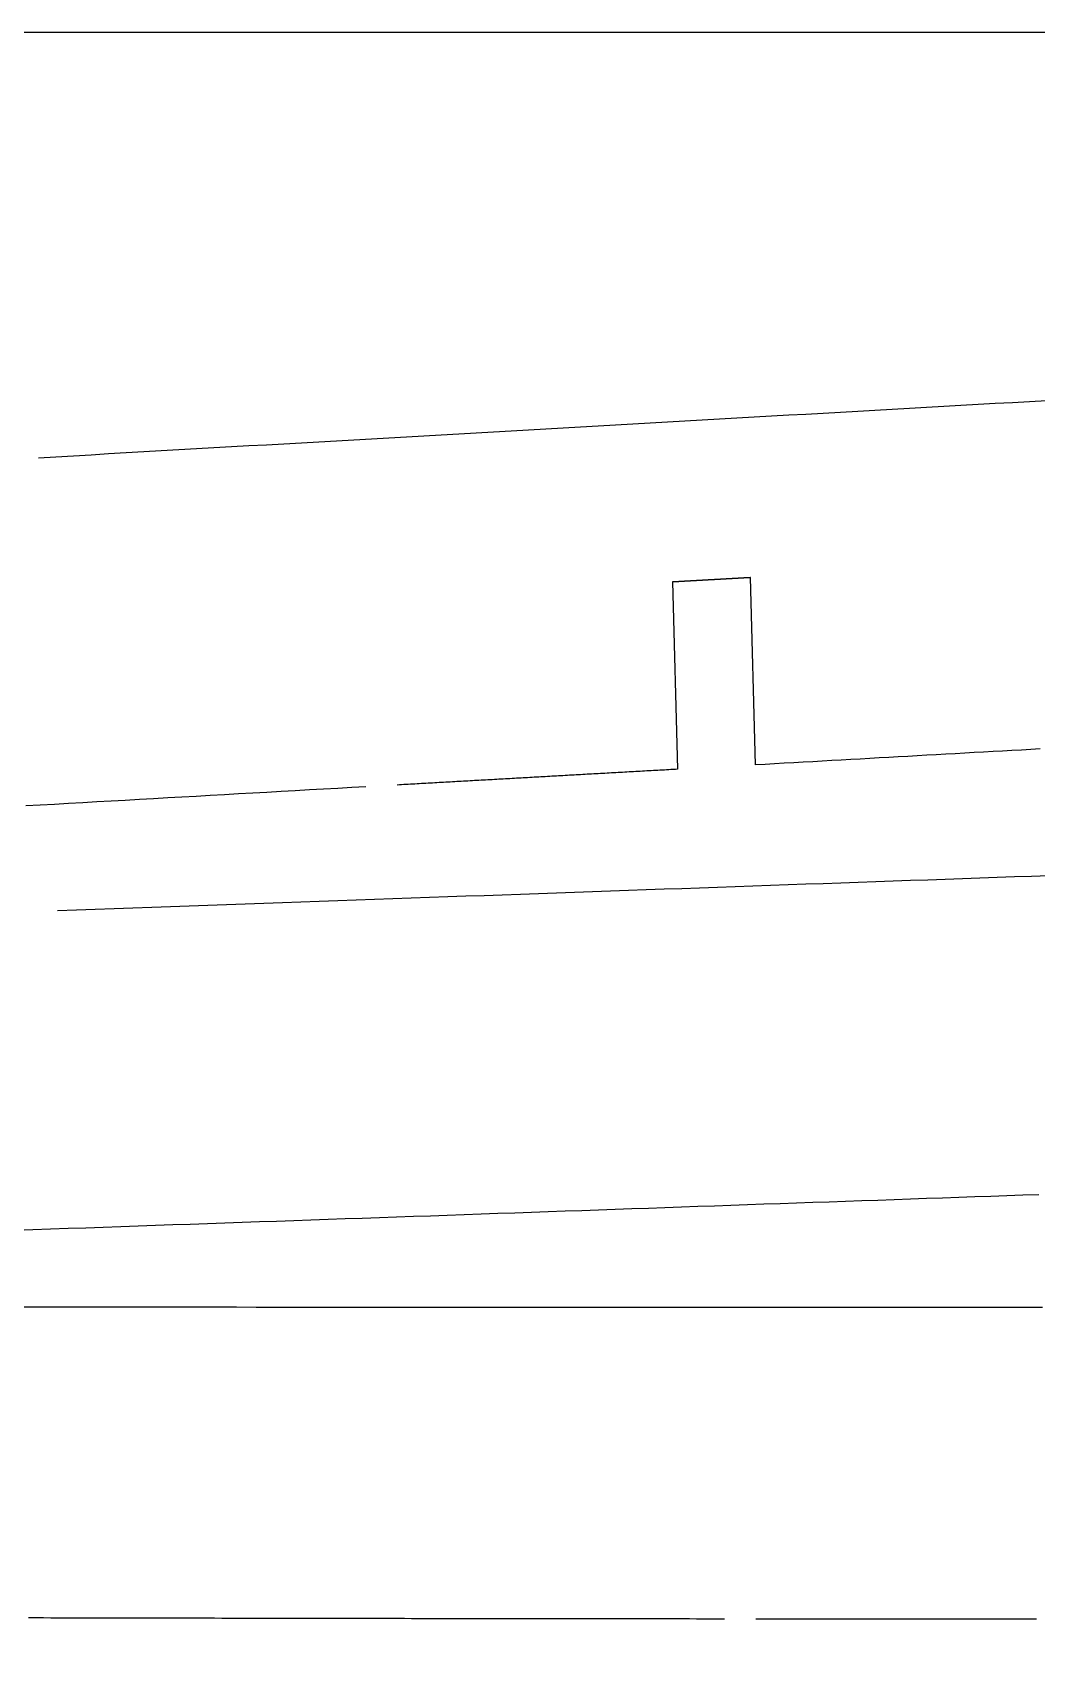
# Model space of a CAD drawing. Extents: x -537 to 363, y 432 to 791.
# Drawn here: x -481.2 to -449, y 739.2 to 791.1 of the extents above; entities that cross this region are included whole.
import ezdxf

# ---------------------------------------------------------------- set-up
doc = ezdxf.new("R2010")
doc.units = 0
doc.layers.get('0').update_dxf_attribs({"linetype": 'CONTINUOUS'})
doc.layers.add('90X10', color=1, linetype='CONTINUOUS')

msp = doc.modelspace()

# ---------------------------------------------------------------- linework, layer by layer
for p, q in [((-460.684, 773.47), (-460.523, 767.471)), ((-458.025, 767.611), (-458.185, 773.61))]:
    msp.add_line(p, q)
for points in [[(-448.697, 779.275, 0), (-449.245, 779.245, 0), (-449.794, 779.214, 0), (-450.343, 779.183, 0), (-450.893, 779.152, 0), (-451.443, 779.121, 0), (-451.994, 779.09, 0), (-452.544, 779.058, 0), (-453.095, 779.027, 0), (-453.647, 778.996, 0), (-454.199, 778.965, 0), (-454.751, 778.934, 0), (-455.304, 778.903, 0), (-455.856, 778.871, 0), (-456.41, 778.84, 0), (-456.963, 778.809, 0), (-457.517, 778.777, 0), (-458.071, 778.746, 0), (-458.626, 778.715, 0), (-459.181, 778.683, 0), (-459.736, 778.652, 0), (-460.291, 778.62, 0), (-460.847, 778.589, 0), (-461.403, 778.557, 0), (-461.959, 778.526, 0), (-462.516, 778.494, 0), (-463.072, 778.462, 0), (-463.63, 778.431, 0), (-464.187, 778.399, 0), (-464.745, 778.367, 0), (-465.302, 778.336, 0), (-465.86, 778.304, 0), (-466.419, 778.272, 0), (-466.977, 778.24, 0), (-467.536, 778.209, 0), (-468.095, 778.177, 0), (-468.654, 778.145, 0), (-469.214, 778.113, 0), (-469.774, 778.081, 0), (-470.333, 778.049, 0), (-470.893, 778.018, 0), (-471.454, 777.986, 0), (-472.014, 777.954, 0), (-472.575, 777.922, 0), (-473.136, 777.89, 0), (-473.697, 777.858, 0), (-474.258, 777.826, 0), (-474.819, 777.794, 0), (-475.38, 777.762, 0), (-475.942, 777.73, 0), (-476.504, 777.698, 0), (-477.066, 777.666, 0), (-477.628, 777.634, 0), (-478.19, 777.602, 0), (-478.752, 777.57, 0), (-479.314, 777.537, 0), (-479.877, 777.505, 0), (-480.44, 777.473, 0), (-481.002, 777.441, 0)], [(-458.185, 773.61, 0), (-458.193, 773.609, 0), (-458.201, 773.609, 0), (-458.209, 773.608, 0), (-458.217, 773.608, 0), (-458.224, 773.607, 0), (-458.232, 773.607, 0), (-458.24, 773.607, 0), (-458.248, 773.606, 0), (-458.256, 773.606, 0), (-458.264, 773.605, 0), (-458.271, 773.605, 0), (-458.279, 773.604, 0), (-458.287, 773.604, 0), (-458.295, 773.604, 0), (-458.303, 773.603, 0), (-458.311, 773.603, 0), (-458.318, 773.602, 0), (-458.326, 773.602, 0), (-458.334, 773.601, 0), (-458.342, 773.601, 0), (-458.35, 773.6, 0), (-458.357, 773.6, 0), (-458.365, 773.6, 0), (-458.373, 773.599, 0), (-458.381, 773.599, 0), (-458.389, 773.598, 0), (-458.397, 773.598, 0), (-458.404, 773.597, 0), (-458.412, 773.597, 0), (-458.42, 773.597, 0), (-458.428, 773.596, 0), (-458.436, 773.596, 0), (-458.444, 773.595, 0), (-458.451, 773.595, 0), (-458.459, 773.594, 0), (-458.467, 773.594, 0), (-458.475, 773.593, 0), (-458.483, 773.593, 0), (-458.491, 773.593, 0), (-458.498, 773.592, 0), (-458.506, 773.592, 0), (-458.514, 773.591, 0), (-458.522, 773.591, 0), (-458.53, 773.59, 0), (-458.537, 773.59, 0), (-458.545, 773.59, 0), (-458.553, 773.589, 0), (-458.561, 773.589, 0), (-458.569, 773.588, 0), (-458.577, 773.588, 0), (-458.584, 773.587, 0), (-458.592, 773.587, 0), (-458.6, 773.586, 0), (-458.608, 773.586, 0), (-458.616, 773.586, 0), (-458.624, 773.585, 0), (-458.631, 773.585, 0), (-458.639, 773.584, 0), (-458.647, 773.584, 0), (-458.655, 773.583, 0), (-458.663, 773.583, 0), (-458.671, 773.582, 0), (-458.678, 773.582, 0), (-458.686, 773.582, 0), (-458.694, 773.581, 0), (-458.702, 773.581, 0), (-458.71, 773.58, 0), (-458.717, 773.58, 0), (-458.725, 773.579, 0), (-458.733, 773.579, 0), (-458.741, 773.579, 0), (-458.749, 773.578, 0), (-458.757, 773.578, 0), (-458.764, 773.577, 0), (-458.772, 773.577, 0), (-458.78, 773.576, 0), (-458.788, 773.576, 0), (-458.796, 773.575, 0), (-458.804, 773.575, 0), (-458.811, 773.575, 0), (-458.819, 773.574, 0), (-458.827, 773.574, 0), (-458.835, 773.573, 0), (-458.843, 773.573, 0), (-458.851, 773.572, 0), (-458.858, 773.572, 0), (-458.866, 773.572, 0), (-458.874, 773.571, 0), (-458.882, 773.571, 0), (-458.89, 773.57, 0), (-458.898, 773.57, 0), (-458.905, 773.569, 0), (-458.913, 773.569, 0), (-458.921, 773.568, 0), (-458.929, 773.568, 0), (-458.937, 773.568, 0), (-458.944, 773.567, 0), (-458.952, 773.567, 0), (-458.96, 773.566, 0), (-458.968, 773.566, 0), (-458.976, 773.565, 0), (-458.984, 773.565, 0), (-458.991, 773.564, 0), (-458.999, 773.564, 0), (-459.007, 773.564, 0), (-459.015, 773.563, 0), (-459.023, 773.563, 0), (-459.031, 773.562, 0), (-459.038, 773.562, 0), (-459.046, 773.561, 0), (-459.054, 773.561, 0), (-459.062, 773.561, 0), (-459.07, 773.56, 0), (-459.078, 773.56, 0), (-459.085, 773.559, 0), (-459.093, 773.559, 0), (-459.101, 773.558, 0), (-459.109, 773.558, 0), (-459.117, 773.557, 0), (-459.125, 773.557, 0), (-459.132, 773.557, 0), (-459.14, 773.556, 0), (-459.148, 773.556, 0), (-459.156, 773.555, 0), (-459.164, 773.555, 0), (-459.172, 773.554, 0), (-459.179, 773.554, 0), (-459.187, 773.554, 0), (-459.195, 773.553, 0), (-459.203, 773.553, 0), (-459.211, 773.552, 0), (-459.219, 773.552, 0), (-459.226, 773.551, 0), (-459.234, 773.551, 0), (-459.242, 773.55, 0), (-459.25, 773.55, 0), (-459.258, 773.55, 0), (-459.266, 773.549, 0), (-459.273, 773.549, 0), (-459.281, 773.548, 0), (-459.289, 773.548, 0), (-459.297, 773.547, 0), (-459.305, 773.547, 0), (-459.312, 773.546, 0), (-459.32, 773.546, 0), (-459.328, 773.546, 0), (-459.336, 773.545, 0), (-459.344, 773.545, 0), (-459.352, 773.544, 0), (-459.359, 773.544, 0), (-459.367, 773.543, 0), (-459.375, 773.543, 0), (-459.383, 773.543, 0), (-459.391, 773.542, 0), (-459.399, 773.542, 0), (-459.406, 773.541, 0), (-459.414, 773.541, 0), (-459.422, 773.54, 0), (-459.43, 773.54, 0), (-459.438, 773.539, 0), (-459.446, 773.539, 0), (-459.453, 773.539, 0), (-459.461, 773.538, 0), (-459.469, 773.538, 0), (-459.477, 773.537, 0), (-459.485, 773.537, 0), (-459.493, 773.536, 0), (-459.5, 773.536, 0), (-459.508, 773.536, 0), (-459.516, 773.535, 0), (-459.524, 773.535, 0), (-459.532, 773.534, 0), (-459.54, 773.534, 0), (-459.547, 773.533, 0), (-459.555, 773.533, 0), (-459.563, 773.532, 0), (-459.571, 773.532, 0), (-459.579, 773.532, 0), (-459.587, 773.531, 0), (-459.594, 773.531, 0), (-459.602, 773.53, 0), (-459.61, 773.53, 0), (-459.618, 773.529, 0), (-459.626, 773.529, 0), (-459.634, 773.528, 0), (-459.641, 773.528, 0), (-459.649, 773.528, 0), (-459.657, 773.527, 0), (-459.665, 773.527, 0), (-459.673, 773.526, 0), (-459.681, 773.526, 0), (-459.688, 773.525, 0), (-459.696, 773.525, 0), (-459.704, 773.525, 0), (-459.712, 773.524, 0), (-459.72, 773.524, 0), (-459.728, 773.523, 0), (-459.735, 773.523, 0), (-459.743, 773.522, 0), (-459.751, 773.522, 0), (-459.759, 773.521, 0), (-459.767, 773.521, 0), (-459.775, 773.521, 0), (-459.782, 773.52, 0), (-459.79, 773.52, 0), (-459.798, 773.519, 0), (-459.806, 773.519, 0), (-459.814, 773.518, 0), (-459.822, 773.518, 0), (-459.829, 773.518, 0), (-459.837, 773.517, 0), (-459.845, 773.517, 0), (-459.853, 773.516, 0), (-459.861, 773.516, 0), (-459.869, 773.515, 0), (-459.876, 773.515, 0), (-459.884, 773.514, 0), (-459.892, 773.514, 0), (-459.9, 773.514, 0), (-459.908, 773.513, 0), (-459.916, 773.513, 0), (-459.923, 773.512, 0), (-459.931, 773.512, 0), (-459.939, 773.511, 0), (-459.947, 773.511, 0), (-459.955, 773.51, 0), (-459.963, 773.51, 0), (-459.971, 773.51, 0), (-459.978, 773.509, 0), (-459.986, 773.509, 0), (-459.994, 773.508, 0), (-460.002, 773.508, 0), (-460.01, 773.507, 0), (-460.018, 773.507, 0), (-460.025, 773.507, 0), (-460.033, 773.506, 0), (-460.041, 773.506, 0), (-460.049, 773.505, 0), (-460.057, 773.505, 0), (-460.065, 773.504, 0), (-460.072, 773.504, 0), (-460.08, 773.503, 0), (-460.088, 773.503, 0), (-460.096, 773.503, 0), (-460.104, 773.502, 0), (-460.112, 773.502, 0), (-460.119, 773.501, 0), (-460.127, 773.501, 0), (-460.135, 773.5, 0), (-460.143, 773.5, 0), (-460.151, 773.499, 0), (-460.159, 773.499, 0), (-460.166, 773.499, 0), (-460.174, 773.498, 0), (-460.182, 773.498, 0), (-460.19, 773.497, 0), (-460.198, 773.497, 0), (-460.206, 773.496, 0), (-460.213, 773.496, 0), (-460.221, 773.496, 0), (-460.229, 773.495, 0), (-460.237, 773.495, 0), (-460.245, 773.494, 0), (-460.253, 773.494, 0), (-460.26, 773.493, 0), (-460.268, 773.493, 0), (-460.276, 773.492, 0), (-460.284, 773.492, 0), (-460.292, 773.492, 0), (-460.3, 773.491, 0), (-460.307, 773.491, 0), (-460.315, 773.49, 0), (-460.323, 773.49, 0), (-460.331, 773.489, 0), (-460.339, 773.489, 0), (-460.347, 773.488, 0), (-460.355, 773.488, 0), (-460.362, 773.488, 0), (-460.37, 773.487, 0), (-460.378, 773.487, 0), (-460.386, 773.486, 0), (-460.394, 773.486, 0), (-460.402, 773.485, 0), (-460.409, 773.485, 0), (-460.417, 773.485, 0), (-460.425, 773.484, 0), (-460.433, 773.484, 0), (-460.441, 773.483, 0), (-460.449, 773.483, 0), (-460.456, 773.482, 0), (-460.464, 773.482, 0), (-460.472, 773.481, 0), (-460.48, 773.481, 0), (-460.488, 773.481, 0), (-460.496, 773.48, 0), (-460.503, 773.48, 0), (-460.511, 773.479, 0), (-460.519, 773.479, 0), (-460.527, 773.478, 0), (-460.535, 773.478, 0), (-460.543, 773.477, 0), (-460.55, 773.477, 0), (-460.558, 773.477, 0), (-460.566, 773.476, 0), (-460.574, 773.476, 0), (-460.582, 773.475, 0), (-460.59, 773.475, 0), (-460.598, 773.474, 0), (-460.605, 773.474, 0), (-460.613, 773.474, 0), (-460.621, 773.473, 0), (-460.629, 773.473, 0), (-460.637, 773.472, 0), (-460.645, 773.472, 0), (-460.652, 773.471, 0), (-460.66, 773.471, 0), (-460.668, 773.47, 0), (-460.676, 773.47, 0), (-460.684, 773.47, 0)], [(-448.901, 768.121, 0), (-449.204, 768.104, 0), (-449.507, 768.088, 0), (-449.809, 768.071, 0), (-450.112, 768.054, 0), (-450.416, 768.037, 0), (-450.719, 768.02, 0), (-451.022, 768.003, 0), (-451.325, 767.986, 0), (-451.629, 767.969, 0), (-451.933, 767.952, 0), (-452.236, 767.935, 0), (-452.54, 767.918, 0), (-452.844, 767.901, 0), (-453.148, 767.884, 0), (-453.452, 767.867, 0), (-453.756, 767.85, 0), (-454.061, 767.833, 0), (-454.365, 767.816, 0), (-454.67, 767.799, 0), (-454.974, 767.782, 0), (-455.279, 767.765, 0), (-455.584, 767.748, 0), (-455.888, 767.731, 0), (-456.193, 767.714, 0), (-456.498, 767.697, 0), (-456.803, 767.68, 0), (-457.109, 767.663, 0), (-457.414, 767.645, 0), (-457.719, 767.628, 0), (-458.025, 767.611, 0)], [(-460.523, 767.471, 0), (-460.593, 767.467, 0), (-460.664, 767.463, 0), (-460.735, 767.459, 0), (-460.805, 767.455, 0), (-460.876, 767.451, 0), (-460.946, 767.447, 0), (-461.017, 767.443, 0), (-461.087, 767.439, 0), (-461.158, 767.435, 0), (-461.229, 767.431, 0), (-461.299, 767.428, 0), (-461.37, 767.424, 0), (-461.44, 767.42, 0), (-461.511, 767.416, 0), (-461.581, 767.412, 0), (-461.652, 767.408, 0), (-461.723, 767.404, 0), (-461.793, 767.4, 0), (-461.864, 767.396, 0), (-461.934, 767.392, 0), (-462.005, 767.388, 0), (-462.076, 767.384, 0), (-462.146, 767.38, 0), (-462.217, 767.376, 0), (-462.288, 767.372, 0), (-462.358, 767.368, 0), (-462.429, 767.364, 0), (-462.499, 767.36, 0), (-462.57, 767.356, 0), (-462.641, 767.352, 0), (-462.711, 767.348, 0), (-462.782, 767.344, 0), (-462.853, 767.34, 0), (-462.923, 767.336, 0), (-462.994, 767.332, 0), (-463.065, 767.328, 0), (-463.135, 767.324, 0), (-463.206, 767.32, 0), (-463.277, 767.316, 0), (-463.347, 767.312, 0), (-463.418, 767.309, 0), (-463.489, 767.305, 0), (-463.559, 767.301, 0), (-463.63, 767.297, 0), (-463.701, 767.293, 0), (-463.772, 767.289, 0), (-463.842, 767.285, 0), (-463.913, 767.281, 0), (-463.984, 767.277, 0), (-464.054, 767.273, 0), (-464.125, 767.269, 0), (-464.196, 767.265, 0), (-464.267, 767.261, 0), (-464.337, 767.257, 0), (-464.408, 767.253, 0), (-464.479, 767.249, 0), (-464.55, 767.245, 0), (-464.62, 767.241, 0), (-464.691, 767.237, 0), (-464.762, 767.233, 0), (-464.832, 767.229, 0), (-464.903, 767.225, 0), (-464.974, 767.221, 0), (-465.045, 767.217, 0), (-465.116, 767.213, 0), (-465.186, 767.209, 0), (-465.257, 767.205, 0), (-465.328, 767.201, 0), (-465.399, 767.197, 0), (-465.469, 767.193, 0), (-465.54, 767.189, 0), (-465.611, 767.185, 0), (-465.682, 767.181, 0), (-465.753, 767.177, 0), (-465.823, 767.173, 0), (-465.894, 767.169, 0), (-465.965, 767.165, 0), (-466.036, 767.161, 0), (-466.107, 767.157, 0), (-466.177, 767.153, 0), (-466.248, 767.149, 0), (-466.319, 767.145, 0), (-466.39, 767.141, 0), (-466.461, 767.137, 0), (-466.531, 767.133, 0), (-466.602, 767.129, 0), (-466.673, 767.126, 0), (-466.744, 767.122, 0), (-466.815, 767.118, 0), (-466.886, 767.114, 0), (-466.957, 767.11, 0), (-467.027, 767.106, 0), (-467.098, 767.102, 0), (-467.169, 767.098, 0), (-467.24, 767.094, 0), (-467.311, 767.09, 0), (-467.382, 767.086, 0), (-467.453, 767.082, 0), (-467.523, 767.078, 0), (-467.594, 767.074, 0), (-467.665, 767.07, 0), (-467.736, 767.066, 0), (-467.807, 767.062, 0), (-467.878, 767.058, 0), (-467.949, 767.054, 0), (-468.02, 767.05, 0), (-468.09, 767.046, 0), (-468.161, 767.042, 0), (-468.232, 767.038, 0), (-468.303, 767.034, 0), (-468.374, 767.03, 0), (-468.445, 767.026, 0), (-468.516, 767.022, 0), (-468.587, 767.018, 0), (-468.658, 767.014, 0), (-468.729, 767.01, 0), (-468.799, 767.006, 0), (-468.87, 767.002, 0), (-468.941, 766.998, 0), (-469.012, 766.994, 0), (-469.083, 766.99, 0), (-469.154, 766.986, 0), (-469.225, 766.982, 0), (-469.296, 766.978, 0), (-469.367, 766.974, 0), (-469.438, 766.97, 0), (-469.509, 766.966, 0)], [(-470.507, 766.91, 0), (-470.96, 766.884, 0), (-471.413, 766.859, 0), (-471.867, 766.833, 0), (-472.32, 766.808, 0), (-472.774, 766.782, 0), (-473.227, 766.756, 0), (-473.681, 766.731, 0), (-474.134, 766.705, 0), (-474.588, 766.68, 0), (-475.042, 766.654, 0), (-475.496, 766.628, 0), (-475.95, 766.603, 0), (-476.404, 766.577, 0), (-476.858, 766.552, 0), (-477.312, 766.526, 0), (-477.766, 766.5, 0), (-478.22, 766.475, 0), (-478.675, 766.449, 0), (-479.129, 766.423, 0), (-479.583, 766.398, 0), (-480.038, 766.372, 0), (-480.492, 766.346, 0), (-480.947, 766.321, 0), (-481.401, 766.295, 0)], [(-448.633, 764.06, 0), (-449.182, 764.041, 0), (-449.733, 764.022, 0), (-450.285, 764.002, 0), (-450.837, 763.983, 0), (-451.391, 763.964, 0), (-451.946, 763.944, 0), (-452.501, 763.924, 0), (-453.058, 763.905, 0), (-453.615, 763.885, 0), (-454.174, 763.865, 0), (-454.734, 763.846, 0), (-455.294, 763.826, 0), (-455.856, 763.806, 0), (-456.419, 763.786, 0), (-456.982, 763.766, 0), (-457.547, 763.746, 0), (-458.112, 763.726, 0), (-458.679, 763.706, 0), (-459.247, 763.686, 0), (-459.816, 763.666, 0), (-460.385, 763.646, 0), (-460.956, 763.626, 0), (-461.528, 763.605, 0), (-462.101, 763.585, 0), (-462.675, 763.565, 0), (-463.25, 763.545, 0), (-463.826, 763.524, 0), (-464.403, 763.504, 0), (-464.981, 763.483, 0), (-465.56, 763.463, 0), (-466.14, 763.442, 0), (-466.722, 763.422, 0), (-467.304, 763.401, 0), (-467.888, 763.38, 0), (-468.472, 763.36, 0), (-469.058, 763.339, 0), (-469.644, 763.318, 0), (-470.232, 763.297, 0), (-470.821, 763.276, 0), (-471.411, 763.255, 0), (-472.002, 763.234, 0), (-472.594, 763.214, 0), (-473.187, 763.193, 0), (-473.781, 763.171, 0), (-474.377, 763.15, 0), (-474.973, 763.129, 0), (-475.571, 763.108, 0), (-476.169, 763.087, 0), (-476.769, 763.066, 0), (-477.37, 763.045, 0), (-477.972, 763.023, 0), (-478.575, 763.002, 0), (-479.179, 762.981, 0), (-479.785, 762.959, 0), (-480.391, 762.938, 0)], [(-448.948, 753.842, 0), (-449.46, 753.824, 0), (-449.972, 753.806, 0), (-450.486, 753.788, 0), (-451, 753.77, 0), (-451.515, 753.753, 0), (-452.031, 753.735, 0), (-452.547, 753.717, 0), (-453.065, 753.699, 0), (-453.583, 753.681, 0), (-454.102, 753.662, 0), (-454.623, 753.644, 0), (-455.143, 753.626, 0), (-455.665, 753.608, 0), (-456.188, 753.59, 0), (-456.711, 753.572, 0), (-457.235, 753.553, 0), (-457.76, 753.535, 0), (-458.286, 753.517, 0), (-458.813, 753.498, 0), (-459.341, 753.48, 0), (-459.87, 753.461, 0), (-460.399, 753.443, 0), (-460.929, 753.424, 0), (-461.46, 753.406, 0), (-461.992, 753.387, 0), (-462.525, 753.368, 0), (-463.059, 753.35, 0), (-463.594, 753.331, 0), (-464.129, 753.312, 0), (-464.666, 753.294, 0), (-465.203, 753.275, 0), (-465.741, 753.256, 0), (-466.28, 753.237, 0), (-466.82, 753.218, 0), (-467.361, 753.199, 0), (-467.903, 753.18, 0), (-468.445, 753.161, 0), (-468.989, 753.142, 0), (-469.533, 753.123, 0), (-470.078, 753.104, 0), (-470.625, 753.085, 0), (-471.172, 753.066, 0), (-471.72, 753.047, 0), (-472.269, 753.028, 0), (-472.818, 753.009, 0), (-473.369, 752.989, 0), (-473.921, 752.97, 0), (-474.473, 752.951, 0), (-475.027, 752.931, 0), (-475.581, 752.912, 0), (-476.137, 752.893, 0), (-476.693, 752.873, 0), (-477.25, 752.854, 0), (-477.808, 752.834, 0), (-478.367, 752.815, 0), (-478.927, 752.795, 0), (-479.488, 752.776, 0), (-480.049, 752.756, 0), (-480.612, 752.737, 0), (-481.176, 752.717, 0), (-481.74, 752.697, 0)], [(-448.834, 750.229, 0), (-449.404, 750.229, 0), (-449.976, 750.229, 0), (-450.55, 750.228, 0), (-451.124, 750.228, 0), (-451.7, 750.228, 0), (-452.278, 750.228, 0), (-452.857, 750.228, 0), (-453.437, 750.228, 0), (-454.019, 750.228, 0), (-454.602, 750.228, 0), (-455.187, 750.228, 0), (-455.773, 750.228, 0), (-456.36, 750.228, 0), (-456.949, 750.228, 0), (-457.539, 750.228, 0), (-458.131, 750.228, 0), (-458.724, 750.228, 0), (-459.319, 750.228, 0), (-459.915, 750.228, 0), (-460.512, 750.228, 0), (-461.111, 750.228, 0), (-461.711, 750.228, 0), (-462.313, 750.229, 0), (-462.916, 750.229, 0), (-463.52, 750.229, 0), (-464.126, 750.229, 0), (-464.734, 750.229, 0), (-465.343, 750.23, 0), (-465.953, 750.23, 0), (-466.565, 750.23, 0), (-467.178, 750.23, 0), (-467.793, 750.231, 0), (-468.409, 750.231, 0), (-469.027, 750.232, 0), (-469.646, 750.232, 0), (-470.267, 750.232, 0), (-470.889, 750.233, 0), (-471.513, 750.233, 0), (-472.138, 750.234, 0), (-472.764, 750.234, 0), (-473.392, 750.235, 0), (-474.022, 750.235, 0), (-474.653, 750.236, 0), (-475.285, 750.237, 0), (-475.919, 750.237, 0), (-476.555, 750.238, 0), (-477.192, 750.239, 0), (-477.83, 750.239, 0), (-478.471, 750.24, 0), (-479.112, 750.241, 0), (-479.755, 750.242, 0), (-480.4, 750.242, 0), (-481.046, 750.243, 0), (-481.693, 750.244, 0)], [(-459.019, 740.251, 0), (-459.243, 740.252, 0), (-459.468, 740.252, 0), (-459.692, 740.252, 0), (-459.917, 740.252, 0), (-460.142, 740.253, 0), (-460.367, 740.253, 0), (-460.592, 740.253, 0), (-460.818, 740.253, 0), (-461.043, 740.253, 0), (-461.269, 740.254, 0), (-461.495, 740.254, 0), (-461.721, 740.254, 0), (-461.947, 740.254, 0), (-462.173, 740.255, 0), (-462.4, 740.255, 0), (-462.627, 740.255, 0), (-462.854, 740.255, 0), (-463.081, 740.256, 0), (-463.308, 740.256, 0), (-463.536, 740.256, 0), (-463.763, 740.256, 0), (-463.991, 740.257, 0), (-464.219, 740.257, 0), (-464.447, 740.257, 0), (-464.675, 740.258, 0), (-464.904, 740.258, 0), (-465.132, 740.258, 0), (-465.361, 740.258, 0), (-465.59, 740.259, 0), (-465.819, 740.259, 0), (-466.048, 740.259, 0), (-466.278, 740.26, 0), (-466.507, 740.26, 0), (-466.737, 740.26, 0), (-466.967, 740.26, 0), (-467.197, 740.261, 0), (-467.428, 740.261, 0), (-467.658, 740.261, 0), (-467.889, 740.262, 0), (-468.12, 740.262, 0), (-468.351, 740.262, 0), (-468.582, 740.263, 0), (-468.813, 740.263, 0), (-469.045, 740.263, 0), (-469.276, 740.264, 0), (-469.508, 740.264, 0), (-469.74, 740.264, 0), (-469.972, 740.265, 0), (-470.205, 740.265, 0), (-470.437, 740.265, 0), (-470.67, 740.266, 0), (-470.903, 740.266, 0), (-471.136, 740.267, 0), (-471.369, 740.267, 0), (-471.603, 740.267, 0), (-471.836, 740.268, 0), (-472.07, 740.268, 0), (-472.304, 740.268, 0), (-472.538, 740.269, 0), (-472.772, 740.269, 0), (-473.007, 740.27, 0), (-473.241, 740.27, 0), (-473.476, 740.27, 0), (-473.711, 740.271, 0), (-473.946, 740.271, 0), (-474.182, 740.272, 0), (-474.417, 740.272, 0), (-474.653, 740.272, 0), (-474.889, 740.273, 0), (-475.125, 740.273, 0), (-475.361, 740.274, 0), (-475.597, 740.274, 0), (-475.834, 740.275, 0), (-476.07, 740.275, 0), (-476.307, 740.275, 0), (-476.544, 740.276, 0), (-476.782, 740.276, 0), (-477.019, 740.277, 0), (-477.257, 740.277, 0), (-477.494, 740.278, 0), (-477.732, 740.278, 0), (-477.97, 740.279, 0), (-478.209, 740.279, 0), (-478.447, 740.28, 0), (-478.686, 740.28, 0), (-478.925, 740.281, 0), (-479.164, 740.281, 0), (-479.403, 740.281, 0), (-479.642, 740.282, 0), (-479.882, 740.282, 0), (-480.122, 740.283, 0), (-480.361, 740.283, 0), (-480.602, 740.284, 0), (-480.842, 740.285, 0), (-481.082, 740.285, 0), (-481.323, 740.286, 0)], [(-449.019, 740.244, 0), (-449.089, 740.244, 0), (-449.159, 740.244, 0), (-449.228, 740.244, 0), (-449.298, 740.244, 0), (-449.368, 740.244, 0), (-449.438, 740.244, 0), (-449.508, 740.244, 0), (-449.578, 740.244, 0), (-449.648, 740.244, 0), (-449.718, 740.244, 0), (-449.788, 740.245, 0), (-449.858, 740.245, 0), (-449.928, 740.245, 0), (-449.998, 740.245, 0), (-450.068, 740.245, 0), (-450.138, 740.245, 0), (-450.208, 740.245, 0), (-450.278, 740.245, 0), (-450.348, 740.245, 0), (-450.418, 740.245, 0), (-450.488, 740.245, 0), (-450.559, 740.245, 0), (-450.629, 740.245, 0), (-450.699, 740.245, 0), (-450.769, 740.245, 0), (-450.839, 740.245, 0), (-450.91, 740.245, 0), (-450.98, 740.245, 0), (-451.05, 740.245, 0), (-451.12, 740.245, 0), (-451.191, 740.245, 0), (-451.261, 740.245, 0), (-451.331, 740.245, 0), (-451.402, 740.245, 0), (-451.472, 740.246, 0), (-451.542, 740.246, 0), (-451.613, 740.246, 0), (-451.683, 740.246, 0), (-451.754, 740.246, 0), (-451.824, 740.246, 0), (-451.895, 740.246, 0), (-451.965, 740.246, 0), (-452.036, 740.246, 0), (-452.106, 740.246, 0), (-452.177, 740.246, 0), (-452.247, 740.246, 0), (-452.318, 740.246, 0), (-452.388, 740.246, 0), (-452.459, 740.246, 0), (-452.53, 740.246, 0), (-452.6, 740.246, 0), (-452.671, 740.246, 0), (-452.742, 740.246, 0), (-452.812, 740.246, 0), (-452.883, 740.246, 0), (-452.954, 740.246, 0), (-453.025, 740.247, 0), (-453.095, 740.247, 0), (-453.166, 740.247, 0), (-453.237, 740.247, 0), (-453.308, 740.247, 0), (-453.379, 740.247, 0), (-453.449, 740.247, 0), (-453.52, 740.247, 0), (-453.591, 740.247, 0), (-453.662, 740.247, 0), (-453.733, 740.247, 0), (-453.804, 740.247, 0), (-453.875, 740.247, 0), (-453.946, 740.247, 0), (-454.017, 740.247, 0), (-454.088, 740.247, 0), (-454.159, 740.247, 0), (-454.23, 740.247, 0), (-454.301, 740.247, 0), (-454.372, 740.247, 0), (-454.443, 740.248, 0), (-454.514, 740.248, 0), (-454.585, 740.248, 0), (-454.656, 740.248, 0), (-454.728, 740.248, 0), (-454.799, 740.248, 0), (-454.87, 740.248, 0), (-454.941, 740.248, 0), (-455.012, 740.248, 0), (-455.084, 740.248, 0), (-455.155, 740.248, 0), (-455.226, 740.248, 0), (-455.297, 740.248, 0), (-455.369, 740.248, 0), (-455.44, 740.248, 0), (-455.511, 740.248, 0), (-455.583, 740.248, 0), (-455.654, 740.248, 0), (-455.725, 740.249, 0), (-455.797, 740.249, 0), (-455.868, 740.249, 0), (-455.94, 740.249, 0), (-456.011, 740.249, 0), (-456.083, 740.249, 0), (-456.154, 740.249, 0), (-456.226, 740.249, 0), (-456.297, 740.249, 0), (-456.369, 740.249, 0), (-456.44, 740.249, 0), (-456.512, 740.249, 0), (-456.583, 740.249, 0), (-456.655, 740.249, 0), (-456.727, 740.249, 0), (-456.798, 740.249, 0), (-456.87, 740.249, 0), (-456.942, 740.25, 0), (-457.013, 740.25, 0), (-457.085, 740.25, 0), (-457.157, 740.25, 0), (-457.229, 740.25, 0), (-457.3, 740.25, 0), (-457.372, 740.25, 0), (-457.444, 740.25, 0), (-457.516, 740.25, 0), (-457.588, 740.25, 0), (-457.659, 740.25, 0), (-457.731, 740.25, 0), (-457.803, 740.25, 0), (-457.875, 740.25, 0), (-457.947, 740.25, 0), (-458.019, 740.25, 0)]]:
    msp.add_polyline3d(points)
at = {"layer": '90X10', "color": 1, "linetype": 'CONTINUOUS'}
msp.add_lwpolyline([(-537.056, 691.076), (362.944, 691.076), (362.944, 791.076), (-537.056, 791.076)], close=True, dxfattribs=at)

doc.saveas('drawing.dxf')
